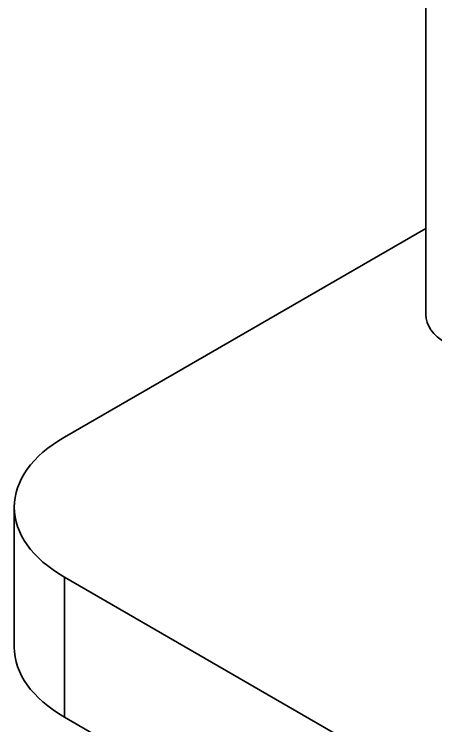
# Model space of a CAD drawing. Header units: millimetres. Extents: x -148 to 148, y -105 to 105.
# Drawn here: x 85.17 to 90.1, y -26.62 to -18.32 of the extents above; entities that cross this region are included whole.
import ezdxf

# ---------------------------------------------------------------- set-up
doc = ezdxf.new("R2010")
doc.units = ezdxf.units.MM
doc.layers.add('粗实线层', color=7, linetype='Continuous', lineweight=35)

msp = doc.modelspace()

# ---------------------------------------------------------------- linework, layer by layer
at = {"layer": '粗实线层', "color": 7, "lineweight": 35, "ltscale": 0.157175}
msp.add_line((89.9811, -21.8229), (89.9811, -15.5359), dxfattribs=at)
at = {"layer": '粗实线层', "color": 7, "lineweight": 35, "ltscale": 0.121834}
msp.add_line((85.7607, -23.2518), (89.9811, -20.8151), dxfattribs=at)
at = {"layer": '粗实线层', "color": 7, "lineweight": 35, "ltscale": 0.040825}
for p, q in [((85.1749, -25.7013), (85.1749, -24.0683)), ((85.7607, -26.5178), (85.7607, -24.8848))]:
    msp.add_line(p, q, dxfattribs=at)
at = {"layer": '粗实线层', "color": 7, "lineweight": 35, "ltscale": 0.306186}
msp.add_line((96.3673, -31.0085), (85.7607, -24.8848), dxfattribs=at)
at = {"layer": '粗实线层', "color": 7, "lineweight": 35, "ltscale": 0.306187}
msp.add_line((96.3673, -32.6415), (85.7607, -26.5178), dxfattribs=at)
at = {"layer": '粗实线层', "color": 7, "lineweight": 35}
for centre, major_axis, start_param, end_param in [((90.7811, -21.8229), (0.8, 0), 3.141593, 3.926991), ((87.1749, -24.0683), (2, 0), 2.356194, 3.141593), ((87.1749, -24.0683), (2, 0), 3.141593, 3.926991), ((87.1749, -25.7013), (2, 0), 3.141593, 3.926991)]:
    msp.add_ellipse(centre, major_axis=major_axis, ratio=0.57735, start_param=start_param, end_param=end_param, dxfattribs=at)

doc.saveas('drawing.dxf')
